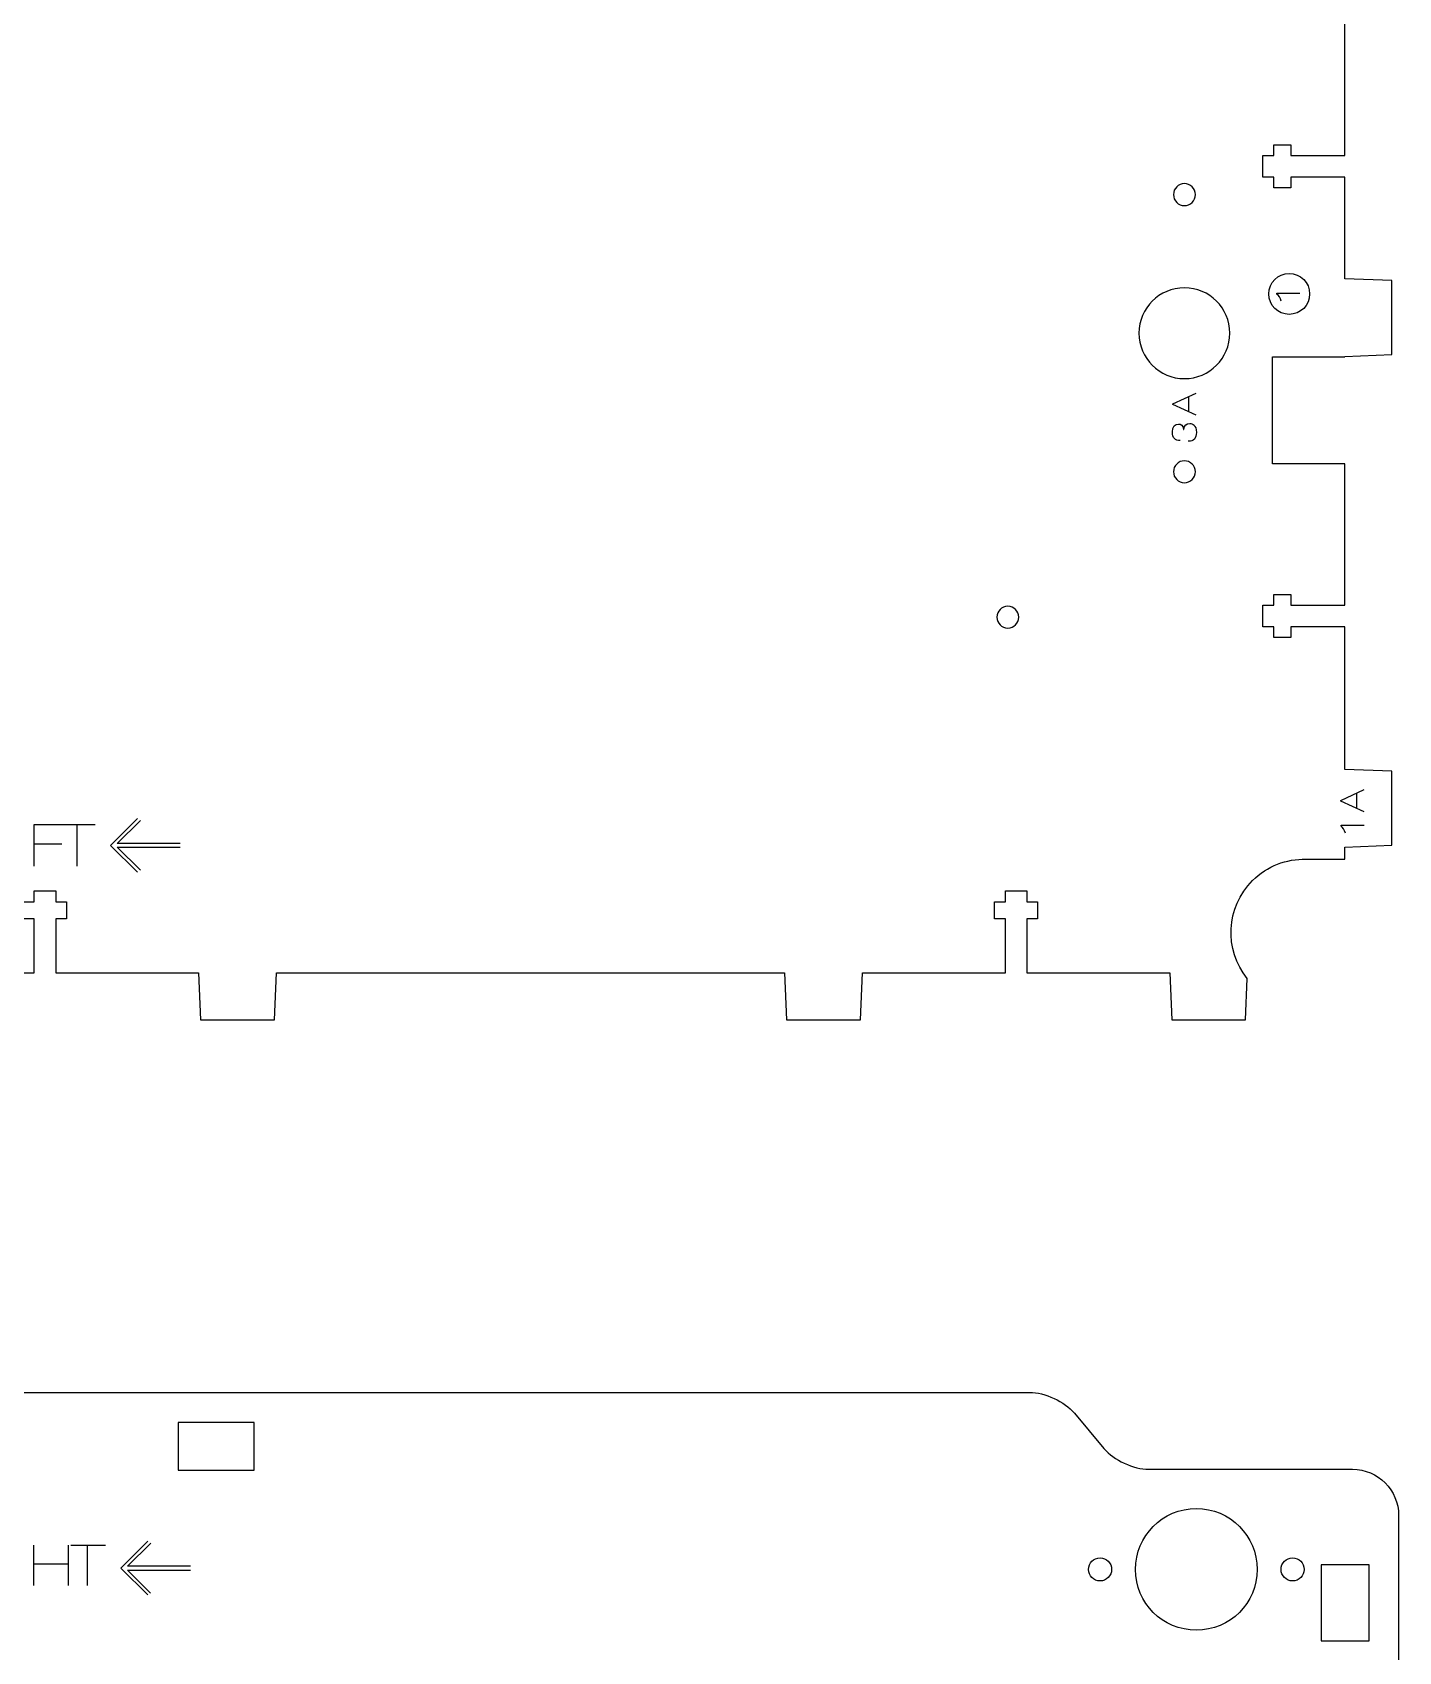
# Model space of a CAD drawing. Header units: millimetres. Extents: x -127 to 1881, y -61 to 1624.
# Drawn here: x 411.7 to 589.7, y 728.3 to 939.3 of the extents above; entities that cross this region are included whole.
import ezdxf

# ---------------------------------------------------------------- set-up
doc = ezdxf.new("R2010")
doc.units = ezdxf.units.MM
doc.layers.get('0').update_dxf_attribs({"linetype": 'CONTINUOUS', "true_color": 0xffffff})

msp = doc.modelspace()

# ---------------------------------------------------------------- linework, layer by layer
at = {"color": 7, "true_color": 0xffffff}
for points in [[(577.6, 831.55), (582.68, 831.55), (582.68, 833.12), (588.79, 833.37), (588.79, 843), (582.68, 843.25), (582.68, 861.83), (575.64, 861.83), (575.64, 860.43), (573.43, 860.43), (573.43, 861.83), (571.99, 861.83), (571.99, 864.64), (573.43, 864.64), (573.43, 866.04), (575.64, 866.04), (575.64, 864.64), (582.68, 864.64), (582.68, 883.04), (573.26, 883.04), (573.26, 896.99), (582.68, 896.99), (582.68, 897.04), (588.79, 897.29), (588.79, 906.92), (582.68, 907.17), (582.68, 920.41), (575.64, 920.41), (575.64, 919), (573.43, 919), (573.43, 920.41), (571.99, 920.41), (571.99, 923.22), (573.43, 923.22), (573.43, 924.62), (575.64, 924.62), (575.64, 923.22), (582.68, 923.22), (582.68, 950.28)], [(561.77, 919.56), (561.77, 919.56)], [(575.42, 907.86), (575.42, 907.86)], [(561.77, 905.99), (561.77, 905.99)], [(573.83, 905.18), (573.83, 905.29), (576.82, 905.29)], [(563.29, 889.39), (560.26, 890.78), (560.26, 890.89), (563.29, 892.28)], [(562.29, 891.82), (562.29, 889.84)], [(561.67, 887.54), (561.68, 887.54)], [(561.77, 883.45), (561.77, 883.45)], [(538.77, 864.51), (538.77, 864.51)], [(585.19, 837.71), (582.16, 839.1), (582.16, 839.21), (585.19, 840.61)], [(584.19, 840.15), (584.19, 838.16)], [(411.96, 830.62), (411.96, 836.08), (415.79, 836.08)], [(415.2, 836.08), (419.91, 836.08)], [(417.57, 830.62), (417.57, 836.08)], [(425.4, 829.86), (421.91, 833.35), (425.4, 836.84)], [(430.98, 833.6), (422.78, 833.6), (425.79, 836.61)], [(582.18, 835.87), (582.18, 835.98), (585.17, 835.98)], [(411.96, 833.54), (415.57, 833.54)], [(425.78, 830.1), (422.78, 833.1), (430.98, 833.1)], [(410.56, 825.98), (411.97, 825.98), (411.97, 827.43), (414.78, 827.43), (414.78, 825.98), (416.18, 825.98), (416.18, 823.77), (414.78, 823.77), (414.78, 816.73), (433.37, 816.73), (433.62, 810.62), (443.25, 810.62), (443.5, 816.73), (509.7, 816.73), (509.95, 810.62), (519.59, 810.62), (519.84, 816.73), (538.45, 816.73), (538.45, 823.77), (537.04, 823.77), (537.04, 825.98), (538.45, 825.98), (538.45, 827.43), (541.26, 827.43), (541.26, 825.98), (542.66, 825.98), (542.66, 823.77), (541.26, 823.77), (541.26, 816.73), (559.87, 816.73), (560.12, 810.62), (569.75, 810.62), (569.97, 816.01)], [(393.34, 816.73), (411.97, 816.73), (411.97, 823.77), (410.56, 823.77)], [(279.49, 762.09), (541.63, 762.09)], [(430.71, 751.95), (440.59, 751.95), (440.59, 758.17), (430.71, 758.17), (430.71, 751.95), (430.71, 751.95)], [(547.44, 759.38), (551.3, 754.77)], [(557.12, 752.06), (583.66, 752.06)], [(589.68, 746.04), (589.68, 378.85)], [(426.75, 735.7), (423.26, 739.19), (426.75, 742.68)], [(411.89, 736.94), (411.89, 742.17)], [(416.37, 742.17), (416.37, 736.94)], [(416.73, 742.17), (421.24, 742.17)], [(418.91, 736.94), (418.91, 742.13)], [(432.32, 739.44), (424.12, 739.44), (427.13, 742.45)], [(411.89, 739.74), (416.37, 739.74)], [(427.12, 735.94), (424.12, 738.94), (432.32, 738.94)], [(579.61, 729.71), (585.83, 729.71), (585.83, 739.6), (579.61, 739.6), (579.61, 729.71), (579.61, 729.71)], [(550.79, 737.52), (550.79, 737.52)], [(575.87, 737.52), (575.87, 737.52)], [(563.33, 731.1), (563.33, 731.1)]]:
    msp.add_lwpolyline(points, dxfattribs=at)
for points in [[(561.77, 919.56), (560.99, 919.56), (560.35, 918.92), (560.35, 918.13)], [(560.35, 918.13), (560.35, 917.34), (560.99, 916.7), (561.77, 916.7)], [(563.2, 918.13), (563.2, 918.92), (562.56, 919.56), (561.77, 919.56)], [(561.77, 916.7), (562.56, 916.7), (563.2, 917.34), (563.2, 918.13)], [(572.76, 905.19), (572.76, 906.67), (573.95, 907.86), (575.42, 907.86)], [(575.42, 907.86), (576.9, 907.86), (578.09, 906.67), (578.09, 905.19)], [(561.77, 905.99), (558.5, 905.99), (555.86, 903.35), (555.86, 900.08)], [(567.69, 900.08), (567.69, 903.35), (565.04, 905.99), (561.77, 905.99)], [(575.42, 902.53), (573.95, 902.53), (572.76, 903.72), (572.76, 905.19)], [(574.39, 904.24), (574.28, 904.7), (574.04, 905.01), (573.83, 905.18)], [(578.09, 905.19), (578.09, 903.72), (576.9, 902.53), (575.42, 902.53)], [(555.86, 900.08), (555.86, 896.81), (558.51, 894.16), (561.77, 894.16)], [(561.77, 894.16), (565.04, 894.16), (567.69, 896.81), (567.69, 900.08)], [(560.21, 887.22), (560.21, 887.93), (560.54, 888.24), (561, 888.24)], [(561, 888.24), (561.29, 888.24), (561.61, 888.07), (561.67, 887.54)], [(561.68, 887.54), (561.74, 888.11), (562.08, 888.31), (562.47, 888.31)], [(562.47, 888.31), (562.81, 888.31), (563.34, 888.09), (563.34, 887.15)], [(561.22, 886.08), (560.6, 886.11), (560.21, 886.38), (560.21, 887.22)], [(562.35, 886), (562.33, 886), (562.29, 886), (562.26, 886)], [(563.34, 887.15), (563.34, 886.37), (562.95, 886), (562.35, 886)], [(561.77, 883.45), (560.99, 883.45), (560.35, 882.81), (560.35, 882.02)], [(560.35, 882.02), (560.35, 881.23), (560.99, 880.59), (561.77, 880.59)], [(563.2, 882.02), (563.2, 882.81), (562.56, 883.45), (561.77, 883.45)], [(561.77, 880.59), (562.56, 880.59), (563.2, 881.23), (563.2, 882.02)], [(538.77, 864.51), (537.98, 864.51), (537.34, 863.87), (537.34, 863.08)], [(537.34, 863.08), (537.34, 862.29), (537.98, 861.65), (538.77, 861.65)], [(540.2, 863.08), (540.2, 863.87), (539.56, 864.51), (538.77, 864.51)], [(538.77, 861.65), (539.56, 861.65), (540.2, 862.29), (540.2, 863.08)], [(582.75, 834.93), (582.63, 835.39), (582.39, 835.69), (582.18, 835.87)], [(570.65, 828.76), (572.56, 830.68), (575.09, 831.6), (577.6, 831.55)], [(569.97, 816.01), (566.93, 819.76), (567.16, 825.28), (570.65, 828.76)], [(541.63, 762.09), (543.57, 762.09), (546.19, 760.87), (547.44, 759.38)], [(551.3, 754.77), (552.55, 753.28), (555.17, 752.06), (557.12, 752.06)], [(583.66, 752.06), (586.97, 752.06), (589.68, 749.35), (589.68, 746.04)], [(555.4, 739.02), (555.4, 743.4), (558.95, 746.95), (563.33, 746.95)], [(563.33, 746.95), (567.71, 746.95), (571.25, 743.4), (571.25, 739.02)], [(549.28, 739.02), (549.28, 739.85), (549.96, 740.52), (550.79, 740.52)], [(550.79, 740.52), (551.62, 740.52), (552.29, 739.85), (552.29, 739.02)], [(574.36, 739.02), (574.36, 739.85), (575.04, 740.52), (575.87, 740.52)], [(575.87, 740.52), (576.7, 740.52), (577.37, 739.85), (577.37, 739.02)], [(550.79, 737.52), (549.96, 737.52), (549.28, 738.19), (549.28, 739.02)], [(552.29, 739.02), (552.29, 738.19), (551.62, 737.52), (550.79, 737.52)], [(563.33, 731.1), (558.95, 731.1), (555.4, 734.64), (555.4, 739.02)], [(571.25, 739.02), (571.25, 734.64), (567.71, 731.1), (563.33, 731.1)], [(575.87, 737.52), (575.04, 737.52), (574.36, 738.19), (574.36, 739.02)], [(577.37, 739.02), (577.37, 738.19), (576.7, 737.52), (575.87, 737.52)]]:
    msp.add_open_spline(points, degree=3, dxfattribs=at)

doc.saveas('drawing.dxf')
